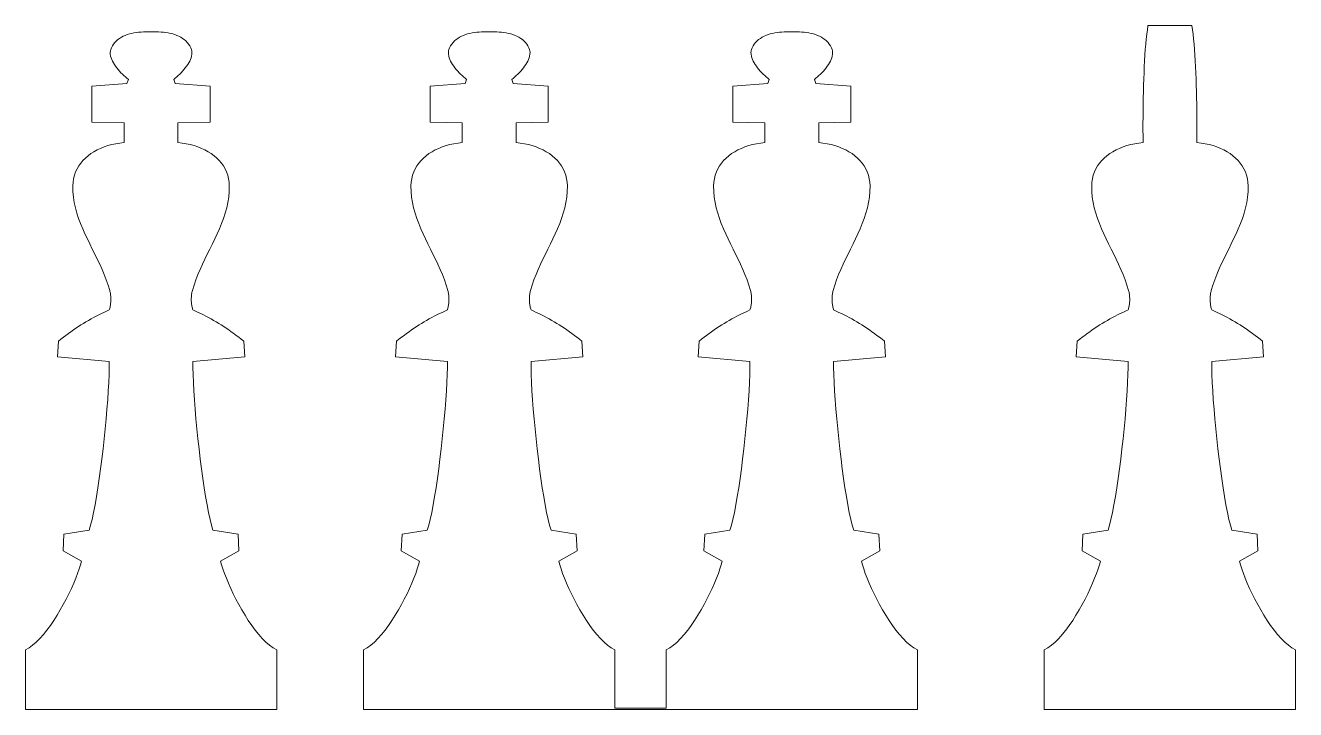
# Model space of a CAD drawing. Extents: x -85 to 527, y -293 to -76.
# Drawn here: x -85.1 to 98.9, y -175.3 to -76.3 of the extents above; entities that cross this region are included whole.
import ezdxf

# ---------------------------------------------------------------- set-up
doc = ezdxf.new("R2010")
doc.units = 0
doc.header["$MEASUREMENT"] = 0

# ---------------------------------------------------------------- blocks, each defined once
blk = doc.blocks.new('*E6')
at = {"color": 30, "linetype": 'Continuous', "lineweight": 0, "flags": 128}
blk.add_lwpolyline([(-31.31718, -122.023834), (-30.95257, -121.729469), (-30.588771, -121.443283), (-30.225581, -121.165098), (-29.862796, -120.894734), (-29.500214, -120.632011), (-29.137632, -120.376752), (-28.774848, -120.128776), (-28.411657, -119.887905), (-28.047859, -119.653959), (-27.683248, -119.42676), (-27.317624, -119.206128), (-26.950783, -118.991884), (-26.582522, -118.783849), (-26.212639, -118.581845), (-25.84093, -118.385691), (-25.467193, -118.195209), (-25.091224, -118.010219), (-24.712822, -117.830543), (-24.331783, -117.656002), (-23.947905, -117.486416)], dxfattribs=at)
blk = doc.blocks.new('*E7')
at = {"color": 30, "linetype": 'Continuous', "lineweight": 0, "flags": 128}
blk.add_lwpolyline([(-21.784455, -93.247055), (-22.396189, -93.32044), (-22.993016, -93.420989), (-23.573211, -93.548405), (-24.135051, -93.702389), (-24.676811, -93.882642), (-25.196768, -94.088865), (-25.693197, -94.320761), (-26.164374, -94.578031), (-26.608576, -94.860376), (-27.024078, -95.167497), (-27.409156, -95.499097), (-27.762087, -95.854876), (-28.081146, -96.234537), (-28.36461, -96.63778), (-28.610754, -97.064307), (-28.817854, -97.51382), (-28.984187, -97.98602), (-29.108028, -98.480608), (-29.187653, -98.997287), (-29.221339, -99.535757), (-29.206355, -100.347335), (-29.134535, -101.145333), (-29.010928, -101.931045), (-28.840587, -102.705761), (-28.628561, -103.470776), (-28.3799, -104.227381), (-28.099655, -104.976868), (-27.792877, -105.720529), (-27.464616, -106.459658), (-27.119922, -107.195545), (-26.763847, -107.929485), (-26.40144, -108.662767), (-26.037751, -109.396686), (-25.677832, -110.132534), (-25.326734, -110.871602), (-24.989505, -111.615183), (-24.671197, -112.364569), (-24.376861, -113.121053), (-24.111546, -113.885927), (-23.880304, -114.660483), (-23.845645, -114.796174), (-23.815025, -114.9339), (-23.788438, -115.073419), (-23.765878, -115.214492), (-23.747339, -115.356877), (-23.732816, -115.500333), (-23.722302, -115.644621), (-23.715793, -115.789498), (-23.713282, -115.934725), (-23.714764, -116.080061), (-23.720232, -116.225264), (-23.729682, -116.370094), (-23.743107, -116.514311), (-23.760501, -116.657672), (-23.781859, -116.799939), (-23.807176, -116.94087), (-23.836444, -117.080223), (-23.869659, -117.21776), (-23.906814, -117.353237), (-23.947905, -117.486416)], dxfattribs=at)
blk = doc.blocks.new('*E8')
at = {"color": 30, "linetype": 'Continuous', "lineweight": 0, "flags": 128}
blk.add_lwpolyline([(-21.176004, -84.107898), (-21.386566, -83.938291), (-21.60101, -83.756089), (-21.817161, -83.562356), (-22.032841, -83.35816), (-22.245875, -83.144568), (-22.454086, -82.922645), (-22.655296, -82.693459), (-22.84733, -82.458075), (-23.028011, -82.217561), (-23.195162, -81.972983), (-23.346607, -81.725408), (-23.480169, -81.475902), (-23.593672, -81.225531), (-23.684939, -80.975362), (-23.751793, -80.726462), (-23.792058, -80.479896), (-23.803558, -80.236733), (-23.784115, -79.998038), (-23.731554, -79.764877), (-23.643697, -79.538318), (-23.492649, -79.255409), (-23.321023, -78.995362), (-23.129852, -78.757287), (-22.920166, -78.540295), (-22.692996, -78.343497), (-22.449375, -78.166005), (-22.190334, -78.006929), (-21.916904, -77.865382), (-21.630116, -77.740473), (-21.331003, -77.631314), (-21.020594, -77.537016), (-20.699923, -77.456691), (-20.370019, -77.389449), (-20.031915, -77.334401), (-19.686642, -77.290659), (-19.335231, -77.257333), (-18.978714, -77.233535), (-18.618122, -77.218376), (-18.254487, -77.210968), (-17.88884, -77.21042)], dxfattribs=at)
blk = doc.blocks.new('*E9')
at = {"color": 30, "linetype": 'Continuous', "lineweight": 0, "flags": 128}
blk.add_lwpolyline([(-4.4605, -122.023834), (-4.82511, -121.729469), (-5.188909, -121.443283), (-5.552099, -121.165098), (-5.914884, -120.894734), (-6.277466, -120.632011), (-6.640048, -120.376752), (-7.002832, -120.128776), (-7.366023, -119.887905), (-7.729821, -119.653959), (-8.094431, -119.42676), (-8.460056, -119.206128), (-8.826897, -118.991884), (-9.195158, -118.783849), (-9.565041, -118.581845), (-9.93675, -118.385691), (-10.310487, -118.195209), (-10.686456, -118.010219), (-11.064858, -117.830543), (-11.445897, -117.656002), (-11.829775, -117.486416)], dxfattribs=at)
blk = doc.blocks.new('*E10')
at = {"color": 30, "linetype": 'Continuous', "lineweight": 0, "flags": 128}
blk.add_lwpolyline([(-13.993224, -93.247055), (-13.38149, -93.32044), (-12.784663, -93.420989), (-12.204468, -93.548405), (-11.642628, -93.702389), (-11.100868, -93.882642), (-10.580911, -94.088865), (-10.084483, -94.320761), (-9.613305, -94.578031), (-9.169104, -94.860376), (-8.753602, -95.167497), (-8.368523, -95.499097), (-8.015593, -95.854876), (-7.696533, -96.234537), (-7.41307, -96.63778), (-7.166926, -97.064307), (-6.959826, -97.51382), (-6.793493, -97.98602), (-6.669652, -98.480608), (-6.590027, -98.997287), (-6.556341, -99.535757), (-6.571325, -100.347335), (-6.643145, -101.145333), (-6.766751, -101.931045), (-6.937093, -102.705761), (-7.149119, -103.470776), (-7.39778, -104.227381), (-7.678025, -104.976868), (-7.984803, -105.720529), (-8.313064, -106.459658), (-8.657757, -107.195545), (-9.013833, -107.929485), (-9.37624, -108.662767), (-9.739928, -109.396686), (-10.099847, -110.132534), (-10.450946, -110.871602), (-10.788174, -111.615183), (-11.106482, -112.364569), (-11.400818, -113.121053), (-11.666133, -113.885927), (-11.897375, -114.660483), (-11.932034, -114.796174), (-11.962654, -114.9339), (-11.989241, -115.073419), (-12.011802, -115.214492), (-12.03034, -115.356877), (-12.044864, -115.500333), (-12.055377, -115.644621), (-12.061886, -115.789498), (-12.064397, -115.934725), (-12.062916, -116.080061), (-12.057447, -116.225264), (-12.047998, -116.370094), (-12.034573, -116.514311), (-12.017179, -116.657672), (-11.99582, -116.799939), (-11.970504, -116.94087), (-11.941236, -117.080223), (-11.908021, -117.21776), (-11.870866, -117.353237), (-11.829775, -117.486416)], dxfattribs=at)
blk = doc.blocks.new('*E11')
at = {"color": 30, "linetype": 'Continuous', "lineweight": 0, "flags": 128}
blk.add_lwpolyline([(-14.601675, -84.107898), (-14.391113, -83.938291), (-14.176669, -83.756089), (-13.960518, -83.562356), (-13.744838, -83.35816), (-13.531804, -83.144568), (-13.323594, -82.922645), (-13.122383, -82.693459), (-12.930349, -82.458075), (-12.749669, -82.217561), (-12.582517, -81.972983), (-12.431073, -81.725408), (-12.297511, -81.475902), (-12.184008, -81.225531), (-12.092741, -80.975362), (-12.025887, -80.726462), (-11.985622, -80.479896), (-11.974122, -80.236733), (-11.993565, -79.998038), (-12.046126, -79.764877), (-12.133983, -79.538318), (-12.285031, -79.25541), (-12.456657, -78.995362), (-12.647828, -78.757287), (-12.857514, -78.540295), (-13.084683, -78.343497), (-13.328304, -78.166005), (-13.587345, -78.00693), (-13.860775, -77.865382), (-14.147563, -77.740473), (-14.446677, -77.631314), (-14.757085, -77.537017), (-15.077757, -77.456691), (-15.40766, -77.389449), (-15.745764, -77.334401), (-16.091038, -77.290659), (-16.442448, -77.257333), (-16.798965, -77.233535), (-17.159557, -77.218377), (-17.523193, -77.210968), (-17.88884, -77.21042)], dxfattribs=at)
blk = doc.blocks.new('*E12')
at = {"color": 30, "linetype": 'Continuous', "lineweight": 0, "flags": 128}
blk.add_lwpolyline([(-23.947907, -124.929372), (-23.949658, -125.826032), (-23.974329, -126.843715), (-24.020621, -127.967971), (-24.087235, -129.184351), (-24.172872, -130.478407), (-24.276234, -131.835688), (-24.396022, -133.241746), (-24.530937, -134.682132), (-24.679681, -136.142396), (-24.840955, -137.608089), (-25.01346, -139.064763), (-25.195897, -140.497968), (-25.386969, -141.893255), (-25.585375, -143.236174), (-25.789817, -144.512277), (-25.998998, -145.707115), (-26.211617, -146.806238), (-26.426377, -147.795197), (-26.641978, -148.659544), (-26.857122, -149.384828)], dxfattribs=at)
blk = doc.blocks.new('*E13')
at = {"color": 30, "linetype": 'Continuous', "lineweight": 0, "flags": 128}
blk.add_lwpolyline([(-27.962008, -153.860086), (-28.108342, -154.391728), (-28.297321, -154.983484), (-28.526403, -155.627264), (-28.793043, -156.314974), (-29.094698, -157.038523), (-29.428824, -157.789818), (-29.792878, -158.560767), (-30.184316, -159.343277), (-30.600594, -160.129256), (-31.03917, -160.910613), (-31.497498, -161.679254), (-31.973037, -162.427088), (-32.463241, -163.146023), (-32.965569, -163.827965), (-33.477475, -164.464823), (-33.996416, -165.048504), (-34.51985, -165.570917), (-35.045231, -166.023969), (-35.570017, -166.399567), (-36.091664, -166.68962)], dxfattribs=at)
blk = doc.blocks.new('*E14')
at = {"color": 30, "linetype": 'Continuous', "lineweight": 0, "flags": 128}
blk.add_lwpolyline([(-11.829773, -124.929372), (-11.828022, -125.826032), (-11.803351, -126.843715), (-11.757059, -127.967971), (-11.690445, -129.184351), (-11.604808, -130.478407), (-11.501446, -131.835688), (-11.381658, -133.241746), (-11.246743, -134.682132), (-11.097999, -136.142396), (-10.936725, -137.608089), (-10.76422, -139.064763), (-10.581782, -140.497968), (-10.390711, -141.893255), (-10.192305, -143.236174), (-9.987862, -144.512277), (-9.778682, -145.707115), (-9.566062, -146.806238), (-9.351303, -147.795197), (-9.135701, -148.659544), (-8.920557, -149.384828)], dxfattribs=at)
blk = doc.blocks.new('*E15')
at = {"color": 30, "linetype": 'Continuous', "lineweight": 0, "flags": 128}
blk.add_lwpolyline([(-7.815671, -153.860086), (-7.669337, -154.391728), (-7.480358, -154.983484), (-7.251276, -155.627264), (-6.984636, -156.314974), (-6.682981, -157.038523), (-6.348855, -157.789818), (-5.984801, -158.560767), (-5.593363, -159.343277), (-5.177085, -160.129256), (-4.738509, -160.910613), (-4.280181, -161.679254), (-3.804642, -162.427088), (-3.314438, -163.146023), (-2.81211, -163.827965), (-2.300204, -164.464823), (-1.781263, -165.048504), (-1.257829, -165.570917), (-0.732448, -166.023969), (-0.207662, -166.399567), (0.313985, -166.68962)], dxfattribs=at)
blk = doc.blocks.new('*E16')
at = {"color": 30, "linetype": 'Continuous', "lineweight": 0, "flags": 128}
blk.add_lwpolyline([(12.518692, -122.023834), (12.883302, -121.729469), (13.247101, -121.443283), (13.610291, -121.165098), (13.973076, -120.894734), (14.335658, -120.632011), (14.69824, -120.376752), (15.061024, -120.128776), (15.424215, -119.887905), (15.788013, -119.653959), (16.152623, -119.42676), (16.518248, -119.206128), (16.885089, -118.991884), (17.25335, -118.783849), (17.623233, -118.581845), (17.994942, -118.385691), (18.368679, -118.195209), (18.744648, -118.010219), (19.12305, -117.830543), (19.504089, -117.656002), (19.887967, -117.486416)], dxfattribs=at)
blk = doc.blocks.new('*E17')
at = {"color": 30, "linetype": 'Continuous', "lineweight": 0, "flags": 128}
blk.add_lwpolyline([(22.051416, -93.247055), (21.439682, -93.32044), (20.842855, -93.420989), (20.26266, -93.548405), (19.70082, -93.702389), (19.15906, -93.882642), (18.639104, -94.088865), (18.142675, -94.320761), (17.671498, -94.578031), (17.227296, -94.860376), (16.811794, -95.167497), (16.426716, -95.499097), (16.073785, -95.854876), (15.754726, -96.234537), (15.471262, -96.63778), (15.225118, -97.064307), (15.018018, -97.51382), (14.851685, -97.98602), (14.727844, -98.480608), (14.648219, -98.997287), (14.614533, -99.535757), (14.629517, -100.347335), (14.701337, -101.145333), (14.824944, -101.931045), (14.995285, -102.705761), (15.207311, -103.470776), (15.455972, -104.227381), (15.736217, -104.976868), (16.042995, -105.720529), (16.371256, -106.459658), (16.71595, -107.195545), (17.072025, -107.929485), (17.434432, -108.662767), (17.79812, -109.396686), (18.158039, -110.132534), (18.509138, -110.871602), (18.846366, -111.615183), (19.164674, -112.364569), (19.45901, -113.121053), (19.724325, -113.885927), (19.955567, -114.660483), (19.990226, -114.796174), (20.020846, -114.9339), (20.047433, -115.073419), (20.069993, -115.214492), (20.088532, -115.356877), (20.103056, -115.500333), (20.113569, -115.644621), (20.120078, -115.789499), (20.122589, -115.934725), (20.121108, -116.080061), (20.115639, -116.225264), (20.10619, -116.370094), (20.092765, -116.514311), (20.075371, -116.657672), (20.054012, -116.799939), (20.028696, -116.94087), (19.999428, -117.080223), (19.966213, -117.21776), (19.929058, -117.353237), (19.887967, -117.486416)], dxfattribs=at)
blk = doc.blocks.new('*E18')
at = {"color": 30, "linetype": 'Continuous', "lineweight": 0, "flags": 128}
blk.add_lwpolyline([(22.659868, -84.107898), (22.449306, -83.938291), (22.234862, -83.756089), (22.018711, -83.562356), (21.803031, -83.35816), (21.589997, -83.144568), (21.381786, -82.922645), (21.180576, -82.693459), (20.988542, -82.458075), (20.807861, -82.217561), (20.64071, -81.972983), (20.489265, -81.725408), (20.355703, -81.475902), (20.2422, -81.225531), (20.150933, -80.975362), (20.084079, -80.726462), (20.043814, -80.479896), (20.032314, -80.236733), (20.051757, -79.998038), (20.104318, -79.764877), (20.192175, -79.538318), (20.343223, -79.255409), (20.514849, -78.995362), (20.70602, -78.757287), (20.915706, -78.540295), (21.142876, -78.343497), (21.386497, -78.166005), (21.645538, -78.006929), (21.918968, -77.865382), (22.205756, -77.740473), (22.504869, -77.631314), (22.815278, -77.537016), (23.135949, -77.456691), (23.465853, -77.389449), (23.803957, -77.334401), (24.14923, -77.290659), (24.500641, -77.257333), (24.857158, -77.233535), (25.21775, -77.218376), (25.581385, -77.210968), (25.947032, -77.21042)], dxfattribs=at)
blk = doc.blocks.new('*E19')
at = {"color": 30, "linetype": 'Continuous', "lineweight": 0, "flags": 128}
blk.add_lwpolyline([(39.375372, -122.023834), (39.010762, -121.729469), (38.646963, -121.443283), (38.283773, -121.165098), (37.920988, -120.894734), (37.558406, -120.632011), (37.195824, -120.376752), (36.83304, -120.128776), (36.469849, -119.887905), (36.106051, -119.653959), (35.74144, -119.42676), (35.375816, -119.206128), (35.008975, -118.991884), (34.640714, -118.783849), (34.270831, -118.581845), (33.899122, -118.385691), (33.525385, -118.195209), (33.149416, -118.010219), (32.771014, -117.830543), (32.389975, -117.656002), (32.006097, -117.486416)], dxfattribs=at)
blk = doc.blocks.new('*E20')
at = {"color": 30, "linetype": 'Continuous', "lineweight": 0, "flags": 128}
blk.add_lwpolyline([(29.842648, -93.247055), (30.454382, -93.32044), (31.051209, -93.420989), (31.631404, -93.548405), (32.193244, -93.702389), (32.735004, -93.882642), (33.254961, -94.088865), (33.751389, -94.320761), (34.222567, -94.578031), (34.666768, -94.860376), (35.08227, -95.167497), (35.467349, -95.499097), (35.820279, -95.854876), (36.139339, -96.234537), (36.422802, -96.63778), (36.668946, -97.064307), (36.876046, -97.51382), (37.042379, -97.98602), (37.16622, -98.480608), (37.245845, -98.997287), (37.279531, -99.535757), (37.264547, -100.347335), (37.192727, -101.145333), (37.069121, -101.931045), (36.898779, -102.705761), (36.686753, -103.470776), (36.438092, -104.227381), (36.157847, -104.976868), (35.851069, -105.720529), (35.522808, -106.459658), (35.178115, -107.195545), (34.822039, -107.929485), (34.459632, -108.662767), (34.095944, -109.396686), (33.736025, -110.132534), (33.384926, -110.871602), (33.047698, -111.615183), (32.72939, -112.364569), (32.435054, -113.121053), (32.169739, -113.885927), (31.938497, -114.660483), (31.903838, -114.796174), (31.873218, -114.9339), (31.846631, -115.073419), (31.82407, -115.214492), (31.805532, -115.356877), (31.791008, -115.500333), (31.780495, -115.644621), (31.773986, -115.789498), (31.771475, -115.934725), (31.772956, -116.080061), (31.778425, -116.225264), (31.787874, -116.370094), (31.801299, -116.514311), (31.818693, -116.657672), (31.840052, -116.799939), (31.865368, -116.94087), (31.894636, -117.080223), (31.927851, -117.21776), (31.965006, -117.353237), (32.006097, -117.486416)], dxfattribs=at)
blk = doc.blocks.new('*E21')
at = {"color": 30, "linetype": 'Continuous', "lineweight": 0, "flags": 128}
blk.add_lwpolyline([(29.234197, -84.107898), (29.444759, -83.938291), (29.659203, -83.756089), (29.875354, -83.562356), (30.091034, -83.35816), (30.304068, -83.144568), (30.512278, -82.922645), (30.713489, -82.693459), (30.905523, -82.458075), (31.086203, -82.217561), (31.253354, -81.972983), (31.404799, -81.725408), (31.538361, -81.475902), (31.651864, -81.225531), (31.743131, -80.975362), (31.809985, -80.726462), (31.85025, -80.479896), (31.86175, -80.236733), (31.842307, -79.998038), (31.789746, -79.764877), (31.701889, -79.538318), (31.550841, -79.25541), (31.379215, -78.995362), (31.188044, -78.757287), (30.978358, -78.540295), (30.751189, -78.343497), (30.507568, -78.166005), (30.248527, -78.00693), (29.975097, -77.865382), (29.688309, -77.740473), (29.389195, -77.631314), (29.078787, -77.537017), (28.758115, -77.456691), (28.428212, -77.389449), (28.090108, -77.334401), (27.744834, -77.290659), (27.393424, -77.257333), (27.036907, -77.233535), (26.676315, -77.218377), (26.312679, -77.210968), (25.947032, -77.21042)], dxfattribs=at)
blk = doc.blocks.new('*E22')
at = {"color": 30, "linetype": 'Continuous', "lineweight": 0, "flags": 128}
blk.add_lwpolyline([(19.887965, -124.929372), (19.886214, -125.826032), (19.861543, -126.843715), (19.815251, -127.967971), (19.748637, -129.184351), (19.663, -130.478407), (19.559638, -131.835688), (19.43985, -133.241746), (19.304935, -134.682132), (19.156191, -136.142396), (18.994917, -137.608089), (18.822412, -139.064763), (18.639975, -140.497968), (18.448903, -141.893255), (18.250497, -143.236174), (18.046055, -144.512277), (17.836874, -145.707115), (17.624255, -146.806238), (17.409495, -147.795197), (17.193894, -148.659544), (16.97875, -149.384828)], dxfattribs=at)
blk = doc.blocks.new('*E23')
at = {"color": 30, "linetype": 'Continuous', "lineweight": 0, "flags": 128}
blk.add_lwpolyline([(15.873864, -153.860086), (15.72753, -154.391728), (15.538551, -154.983484), (15.309469, -155.627264), (15.042829, -156.314974), (14.741174, -157.038523), (14.407048, -157.789818), (14.042994, -158.560767), (13.651556, -159.343277), (13.235278, -160.129256), (12.796702, -160.910613), (12.338374, -161.679254), (11.862835, -162.427088), (11.372631, -163.146023), (10.870303, -163.827965), (10.358397, -164.464823), (9.839456, -165.048504), (9.316022, -165.570917), (8.790641, -166.023969), (8.265855, -166.399567), (7.744208, -166.68962)], dxfattribs=at)
blk = doc.blocks.new('*E24')
at = {"color": 30, "linetype": 'Continuous', "lineweight": 0, "flags": 128}
blk.add_lwpolyline([(32.006099, -124.929372), (32.00785, -125.826032), (32.032521, -126.843715), (32.078813, -127.967971), (32.145427, -129.184351), (32.231064, -130.478407), (32.334426, -131.835688), (32.454214, -133.241746), (32.589129, -134.682132), (32.737873, -136.142396), (32.899147, -137.608089), (33.071652, -139.064763), (33.25409, -140.497968), (33.445161, -141.893255), (33.643567, -143.236174), (33.84801, -144.512277), (34.05719, -145.707115), (34.26981, -146.806238), (34.484569, -147.795197), (34.700171, -148.659544), (34.915315, -149.384828)], dxfattribs=at)
blk = doc.blocks.new('*E25')
at = {"color": 30, "linetype": 'Continuous', "lineweight": 0, "flags": 128}
blk.add_lwpolyline([(36.0202, -153.860086), (36.166534, -154.391728), (36.355514, -154.983484), (36.584595, -155.627264), (36.851235, -156.314974), (37.15289, -157.038523), (37.487017, -157.789818), (37.85107, -158.560767), (38.242508, -159.343277), (38.658787, -160.129256), (39.097362, -160.910613), (39.555691, -161.679254), (40.03123, -162.427088), (40.521434, -163.146023), (41.023762, -163.827965), (41.535668, -164.464823), (42.054609, -165.048504), (42.578043, -165.570917), (43.103424, -166.023969), (43.62821, -166.399567), (44.149857, -166.68962)], dxfattribs=at)
blk = doc.blocks.new('*E52')
at = {"color": 30, "linetype": 'Continuous', "lineweight": 0, "flags": 128}
blk.add_lwpolyline([(-80.29188, -122.023834), (-79.92727, -121.729469), (-79.563471, -121.443283), (-79.200281, -121.165098), (-78.837496, -120.894734), (-78.474914, -120.632011), (-78.112332, -120.376752), (-77.749548, -120.128776), (-77.386357, -119.887905), (-77.022559, -119.653959), (-76.657948, -119.42676), (-76.292324, -119.206128), (-75.925483, -118.991884), (-75.557222, -118.783849), (-75.187339, -118.581845), (-74.81563, -118.385691), (-74.441893, -118.195209), (-74.065924, -118.010219), (-73.687522, -117.830543), (-73.306483, -117.656002), (-72.922605, -117.486416)], dxfattribs=at)
blk = doc.blocks.new('*E53')
at = {"color": 30, "linetype": 'Continuous', "lineweight": 0, "flags": 128}
blk.add_lwpolyline([(-70.759156, -93.247055), (-71.37089, -93.32044), (-71.967717, -93.420989), (-72.547912, -93.548405), (-73.109752, -93.702389), (-73.651512, -93.882642), (-74.171469, -94.088865), (-74.667897, -94.320761), (-75.139075, -94.578031), (-75.583276, -94.860376), (-75.998778, -95.167497), (-76.383857, -95.499097), (-76.736787, -95.854876), (-77.055847, -96.234537), (-77.33931, -96.63778), (-77.585454, -97.064307), (-77.792554, -97.51382), (-77.958887, -97.98602), (-78.082728, -98.480608), (-78.162353, -98.997287), (-78.196039, -99.535757), (-78.181055, -100.347335), (-78.109235, -101.145333), (-77.985629, -101.931045), (-77.815287, -102.705761), (-77.603261, -103.470776), (-77.3546, -104.227381), (-77.074355, -104.976868), (-76.767577, -105.720529), (-76.439316, -106.459658), (-76.094623, -107.195545), (-75.738547, -107.929485), (-75.37614, -108.662767), (-75.012452, -109.396686), (-74.652533, -110.132534), (-74.301434, -110.871602), (-73.964206, -111.615183), (-73.645898, -112.364569), (-73.351562, -113.121053), (-73.086247, -113.885927), (-72.855005, -114.660483), (-72.820346, -114.796174), (-72.789726, -114.9339), (-72.763139, -115.073419), (-72.740578, -115.214492), (-72.72204, -115.356877), (-72.707516, -115.500333), (-72.697003, -115.644621), (-72.690494, -115.789498), (-72.687983, -115.934725), (-72.689464, -116.080061), (-72.694933, -116.225264), (-72.704382, -116.370094), (-72.717807, -116.514311), (-72.735201, -116.657672), (-72.75656, -116.799939), (-72.781876, -116.94087), (-72.811144, -117.080223), (-72.844359, -117.21776), (-72.881514, -117.353237), (-72.922605, -117.486416)], dxfattribs=at)
blk = doc.blocks.new('*E54')
at = {"color": 30, "linetype": 'Continuous', "lineweight": 0, "flags": 128}
blk.add_lwpolyline([(-70.150705, -84.107898), (-70.361266, -83.938291), (-70.575711, -83.756089), (-70.791861, -83.562356), (-71.007542, -83.35816), (-71.220576, -83.144568), (-71.428786, -82.922645), (-71.629996, -82.693459), (-71.82203, -82.458075), (-72.002711, -82.217561), (-72.169862, -81.972983), (-72.321307, -81.725408), (-72.454869, -81.475902), (-72.568372, -81.225531), (-72.659639, -80.975362), (-72.726493, -80.726462), (-72.766758, -80.479896), (-72.778258, -80.236733), (-72.758815, -79.998038), (-72.706254, -79.764877), (-72.618397, -79.538318), (-72.467349, -79.25541), (-72.295723, -78.995362), (-72.104552, -78.757287), (-71.894866, -78.540295), (-71.667697, -78.343497), (-71.424076, -78.166005), (-71.165034, -78.00693), (-70.891604, -77.865382), (-70.604817, -77.740473), (-70.305703, -77.631314), (-69.995294, -77.537017), (-69.674623, -77.456691), (-69.344719, -77.389449), (-69.006615, -77.334401), (-68.661342, -77.290659), (-68.309931, -77.257333), (-67.953414, -77.233535), (-67.592822, -77.218377), (-67.229187, -77.210968), (-66.86354, -77.21042)], dxfattribs=at)
blk = doc.blocks.new('*E55')
at = {"color": 30, "linetype": 'Continuous', "lineweight": 0, "flags": 128}
blk.add_lwpolyline([(-53.4352, -122.023834), (-53.79981, -121.729469), (-54.163609, -121.443283), (-54.526799, -121.165098), (-54.889584, -120.894734), (-55.252166, -120.632011), (-55.614748, -120.376752), (-55.977532, -120.128776), (-56.340723, -119.887905), (-56.704521, -119.653959), (-57.069131, -119.42676), (-57.434756, -119.206128), (-57.801597, -118.991884), (-58.169858, -118.783849), (-58.539741, -118.581845), (-58.91145, -118.385691), (-59.285187, -118.195209), (-59.661156, -118.010219), (-60.039558, -117.830543), (-60.420597, -117.656002), (-60.804475, -117.486416)], dxfattribs=at)
blk = doc.blocks.new('*E56')
at = {"color": 30, "linetype": 'Continuous', "lineweight": 0, "flags": 128}
blk.add_lwpolyline([(-62.967924, -93.247055), (-62.35619, -93.32044), (-61.759363, -93.420989), (-61.179168, -93.548405), (-60.617328, -93.702389), (-60.075568, -93.882642), (-59.555611, -94.088865), (-59.059183, -94.320761), (-58.588005, -94.578031), (-58.143804, -94.860376), (-57.728302, -95.167497), (-57.343223, -95.499097), (-56.990293, -95.854876), (-56.671233, -96.234537), (-56.38777, -96.63778), (-56.141626, -97.064307), (-55.934526, -97.51382), (-55.768193, -97.98602), (-55.644352, -98.480608), (-55.564727, -98.997287), (-55.531041, -99.535757), (-55.546025, -100.347335), (-55.617845, -101.145333), (-55.741451, -101.931045), (-55.911793, -102.705761), (-56.123819, -103.470776), (-56.37248, -104.227381), (-56.652725, -104.976868), (-56.959503, -105.720529), (-57.287764, -106.459658), (-57.632457, -107.195545), (-57.988533, -107.929485), (-58.35094, -108.662767), (-58.714628, -109.396686), (-59.074547, -110.132534), (-59.425646, -110.871602), (-59.762874, -111.615183), (-60.081182, -112.364569), (-60.375518, -113.121053), (-60.640833, -113.885927), (-60.872075, -114.660483), (-60.906734, -114.796174), (-60.937354, -114.9339), (-60.963941, -115.073419), (-60.986502, -115.214492), (-61.00504, -115.356877), (-61.019564, -115.500333), (-61.030077, -115.644621), (-61.036586, -115.789498), (-61.039097, -115.934725), (-61.037616, -116.080061), (-61.032147, -116.225264), (-61.022698, -116.370094), (-61.009273, -116.514311), (-60.991879, -116.657672), (-60.97052, -116.799939), (-60.945204, -116.94087), (-60.915936, -117.080223), (-60.882721, -117.21776), (-60.845566, -117.353237), (-60.804475, -117.486416)], dxfattribs=at)
blk = doc.blocks.new('*E57')
at = {"color": 30, "linetype": 'Continuous', "lineweight": 0, "flags": 128}
blk.add_lwpolyline([(-63.576375, -84.107898), (-63.365814, -83.938291), (-63.151369, -83.756089), (-62.935219, -83.562356), (-62.719538, -83.35816), (-62.506504, -83.144568), (-62.298294, -82.922645), (-62.097084, -82.693459), (-61.90505, -82.458075), (-61.724369, -82.217561), (-61.557218, -81.972983), (-61.405773, -81.725408), (-61.272211, -81.475902), (-61.158708, -81.225531), (-61.067441, -80.975362), (-61.000587, -80.726462), (-60.960322, -80.479896), (-60.948822, -80.236733), (-60.968265, -79.998038), (-61.020826, -79.764877), (-61.108683, -79.538318), (-61.259731, -79.25541), (-61.431357, -78.995362), (-61.622528, -78.757287), (-61.832214, -78.540295), (-62.059383, -78.343497), (-62.303004, -78.166005), (-62.562046, -78.00693), (-62.835476, -77.865382), (-63.122263, -77.740473), (-63.421377, -77.631314), (-63.731786, -77.537017), (-64.052457, -77.456691), (-64.382361, -77.389449), (-64.720465, -77.334401), (-65.065738, -77.290659), (-65.417149, -77.257333), (-65.773666, -77.233535), (-66.134258, -77.218377), (-66.497893, -77.210968), (-66.86354, -77.21042)], dxfattribs=at)
blk = doc.blocks.new('*E58')
at = {"color": 30, "linetype": 'Continuous', "lineweight": 0, "flags": 128}
blk.add_lwpolyline([(-72.922607, -124.929372), (-72.924358, -125.826032), (-72.949029, -126.843715), (-72.995321, -127.967971), (-73.061935, -129.184351), (-73.147572, -130.478407), (-73.250934, -131.835688), (-73.370722, -133.241746), (-73.505637, -134.682132), (-73.654381, -136.142396), (-73.815655, -137.608089), (-73.98816, -139.064763), (-74.170597, -140.497968), (-74.361669, -141.893255), (-74.560075, -143.236174), (-74.764517, -144.512277), (-74.973698, -145.707115), (-75.186317, -146.806238), (-75.401077, -147.795197), (-75.616678, -148.659544), (-75.831822, -149.384828)], dxfattribs=at)
blk = doc.blocks.new('*E59')
at = {"color": 30, "linetype": 'Continuous', "lineweight": 0, "flags": 128}
blk.add_lwpolyline([(-76.936708, -153.860086), (-77.083042, -154.391728), (-77.272021, -154.983484), (-77.501103, -155.627264), (-77.767743, -156.314974), (-78.069398, -157.038523), (-78.403524, -157.789818), (-78.767578, -158.560767), (-79.159016, -159.343277), (-79.575295, -160.129256), (-80.01387, -160.910613), (-80.472199, -161.679254), (-80.947737, -162.427088), (-81.437942, -163.146023), (-81.940269, -163.827965), (-82.452176, -164.464823), (-82.971117, -165.048504), (-83.49455, -165.570917), (-84.019932, -166.023969), (-84.544718, -166.399567), (-85.066365, -166.68962)], dxfattribs=at)
blk = doc.blocks.new('*E60')
at = {"color": 30, "linetype": 'Continuous', "lineweight": 0, "flags": 128}
blk.add_lwpolyline([(-60.804473, -124.929372), (-60.802722, -125.826032), (-60.778051, -126.843715), (-60.731759, -127.967971), (-60.665145, -129.184351), (-60.579508, -130.478407), (-60.476146, -131.835688), (-60.356358, -133.241746), (-60.221443, -134.682132), (-60.072699, -136.142396), (-59.911425, -137.608089), (-59.73892, -139.064763), (-59.556483, -140.497968), (-59.365411, -141.893255), (-59.167005, -143.236174), (-58.962563, -144.512277), (-58.753382, -145.707115), (-58.540763, -146.806238), (-58.326003, -147.795197), (-58.110402, -148.659544), (-57.895258, -149.384828)], dxfattribs=at)
blk = doc.blocks.new('*E61')
at = {"color": 30, "linetype": 'Continuous', "lineweight": 0, "flags": 128}
blk.add_lwpolyline([(-56.790372, -153.860086), (-56.644038, -154.391728), (-56.455059, -154.983484), (-56.225977, -155.627264), (-55.959337, -156.314974), (-55.657682, -157.038523), (-55.323556, -157.789818), (-54.959502, -158.560767), (-54.568064, -159.343277), (-54.151785, -160.129256), (-53.71321, -160.910613), (-53.254881, -161.679254), (-52.779343, -162.427088), (-52.289138, -163.146023), (-51.786811, -163.827965), (-51.274904, -164.464823), (-50.755963, -165.048504), (-50.23253, -165.570917), (-49.707148, -166.023969), (-49.182362, -166.399567), (-48.660715, -166.68962)], dxfattribs=at)
blk = doc.blocks.new('*E83')
at = {"color": 30, "linetype": 'Continuous', "lineweight": 0, "flags": 128}
blk.add_lwpolyline([(67.286289, -122.023834), (67.650899, -121.729469), (68.014698, -121.443283), (68.377888, -121.165098), (68.740673, -120.894734), (69.103255, -120.632011), (69.465837, -120.376752), (69.828621, -120.128776), (70.191812, -119.887905), (70.55561, -119.653959), (70.92022, -119.42676), (71.285845, -119.206128), (71.652686, -118.991884), (72.020947, -118.783849), (72.39083, -118.581845), (72.762539, -118.385691), (73.136276, -118.195209), (73.512245, -118.010219), (73.890647, -117.830543), (74.271686, -117.656002), (74.655564, -117.486416)], dxfattribs=at)
blk = doc.blocks.new('*E84')
at = {"color": 30, "linetype": 'Continuous', "lineweight": 0, "flags": 128}
blk.add_lwpolyline([(76.819014, -93.247055), (76.20728, -93.32044), (75.610453, -93.420989), (75.030258, -93.548405), (74.468418, -93.702389), (73.926658, -93.882642), (73.406701, -94.088865), (72.910272, -94.320761), (72.439095, -94.578031), (71.994893, -94.860376), (71.579391, -95.167497), (71.194313, -95.499097), (70.841382, -95.854876), (70.522323, -96.234537), (70.238859, -96.63778), (69.992715, -97.064307), (69.785615, -97.51382), (69.619282, -97.98602), (69.495441, -98.480608), (69.415816, -98.997287), (69.38213, -99.535757), (69.397114, -100.347335), (69.468934, -101.145333), (69.592541, -101.931045), (69.762882, -102.705761), (69.974908, -103.470776), (70.223569, -104.227381), (70.503814, -104.976868), (70.810592, -105.720529), (71.138853, -106.459658), (71.483547, -107.195545), (71.839622, -107.929485), (72.202029, -108.662767), (72.565718, -109.396686), (72.925637, -110.132534), (73.276735, -110.871602), (73.613964, -111.615183), (73.932272, -112.364569), (74.226608, -113.121053), (74.491923, -113.885927), (74.723165, -114.660483), (74.757824, -114.796174), (74.788444, -114.9339), (74.815031, -115.073419), (74.837591, -115.214492), (74.85613, -115.356877), (74.870653, -115.500333), (74.881167, -115.644621), (74.887676, -115.789498), (74.890187, -115.934725), (74.888705, -116.080061), (74.883237, -116.225264), (74.873787, -116.370094), (74.860362, -116.514311), (74.842968, -116.657672), (74.82161, -116.799939), (74.796293, -116.94087), (74.767025, -117.080223), (74.73381, -117.21776), (74.696655, -117.353237), (74.655564, -117.486416)], dxfattribs=at)
blk = doc.blocks.new('*E85')
at = {"color": 30, "linetype": 'Continuous', "lineweight": 0, "flags": 128}
blk.add_lwpolyline([(94.14297, -122.023834), (93.77836, -121.729469), (93.414561, -121.443283), (93.05137, -121.165098), (92.688586, -120.894734), (92.326004, -120.632011), (91.963422, -120.376752), (91.600637, -120.128776), (91.237447, -119.887905), (90.873648, -119.653959), (90.509038, -119.42676), (90.143413, -119.206128), (89.776572, -118.991884), (89.408311, -118.783849), (89.038428, -118.581845), (88.666719, -118.385691), (88.292982, -118.195209), (87.917013, -118.010219), (87.538611, -117.830543), (87.157572, -117.656002), (86.773694, -117.486416)], dxfattribs=at)
blk = doc.blocks.new('*E86')
at = {"color": 30, "linetype": 'Continuous', "lineweight": 0, "flags": 128}
blk.add_lwpolyline([(84.610245, -93.247055), (85.221979, -93.32044), (85.818806, -93.420989), (86.399001, -93.548405), (86.960841, -93.702389), (87.502601, -93.882642), (88.022558, -94.088865), (88.518986, -94.320761), (88.990164, -94.578031), (89.434365, -94.860376), (89.849867, -95.167497), (90.234946, -95.499097), (90.587876, -95.854876), (90.906936, -96.234537), (91.190399, -96.63778), (91.436543, -97.064307), (91.643643, -97.51382), (91.809976, -97.98602), (91.933817, -98.480608), (92.013442, -98.997287), (92.047128, -99.535757), (92.032144, -100.347335), (91.960324, -101.145333), (91.836718, -101.931045), (91.666376, -102.705761), (91.45435, -103.470776), (91.205689, -104.227381), (90.925444, -104.976868), (90.618666, -105.720529), (90.290405, -106.459658), (89.945712, -107.195545), (89.589636, -107.929485), (89.227229, -108.662767), (88.863541, -109.396686), (88.503622, -110.132534), (88.152523, -110.871602), (87.815295, -111.615183), (87.496987, -112.364569), (87.202651, -113.121053), (86.937336, -113.885927), (86.706094, -114.660483), (86.671435, -114.796174), (86.640815, -114.9339), (86.614228, -115.073419), (86.591667, -115.214492), (86.573129, -115.356877), (86.558605, -115.500333), (86.548092, -115.644621), (86.541583, -115.789498), (86.539072, -115.934725), (86.540553, -116.080061), (86.546022, -116.225264), (86.555471, -116.370094), (86.568896, -116.514311), (86.58629, -116.657672), (86.607649, -116.799939), (86.632965, -116.94087), (86.662233, -117.080223), (86.695448, -117.21776), (86.732603, -117.353237), (86.773694, -117.486416)], dxfattribs=at)
blk = doc.blocks.new('*E87')
at = {"color": 30, "linetype": 'Continuous', "lineweight": 0, "flags": 128}
blk.add_lwpolyline([(74.655562, -124.929372), (74.653811, -125.826032), (74.62914, -126.843715), (74.582848, -127.967971), (74.516234, -129.184351), (74.430597, -130.478407), (74.327235, -131.835688), (74.207447, -133.241746), (74.072532, -134.682132), (73.923788, -136.142396), (73.762514, -137.608089), (73.590009, -139.064763), (73.407572, -140.497968), (73.2165, -141.893255), (73.018094, -143.236174), (72.813652, -144.512277), (72.604471, -145.707115), (72.391852, -146.806238), (72.177092, -147.795197), (71.961491, -148.659544), (71.746347, -149.384828)], dxfattribs=at)
blk = doc.blocks.new('*E88')
at = {"color": 30, "linetype": 'Continuous', "lineweight": 0, "flags": 128}
blk.add_lwpolyline([(70.641461, -153.860086), (70.495127, -154.391728), (70.306148, -154.983484), (70.077066, -155.627264), (69.810426, -156.314974), (69.508771, -157.038523), (69.174645, -157.789818), (68.810591, -158.560767), (68.419153, -159.343277), (68.002875, -160.129256), (67.564299, -160.910613), (67.105971, -161.679254), (66.630432, -162.427088), (66.140228, -163.146023), (65.6379, -163.827965), (65.125994, -164.464823), (64.607053, -165.048504), (64.083619, -165.570917), (63.558238, -166.023969), (63.033452, -166.399567), (62.511805, -166.68962)], dxfattribs=at)
blk = doc.blocks.new('*E89')
at = {"color": 30, "linetype": 'Continuous', "lineweight": 0, "flags": 128}
blk.add_lwpolyline([(86.773696, -124.929372), (86.775447, -125.826032), (86.800118, -126.843715), (86.84641, -127.967971), (86.913024, -129.184351), (86.998661, -130.478407), (87.102023, -131.835688), (87.221811, -133.241746), (87.356726, -134.682132), (87.50547, -136.142396), (87.666744, -137.608089), (87.839249, -139.064763), (88.021687, -140.497968), (88.212758, -141.893255), (88.411164, -143.236174), (88.615607, -144.512277), (88.824787, -145.707115), (89.037407, -146.806238), (89.252166, -147.795197), (89.467768, -148.659544), (89.682912, -149.384828)], dxfattribs=at)
blk = doc.blocks.new('*E90')
at = {"color": 30, "linetype": 'Continuous', "lineweight": 0, "flags": 128}
blk.add_lwpolyline([(90.787798, -153.860086), (90.934132, -154.391728), (91.123111, -154.983484), (91.352193, -155.627264), (91.618833, -156.314974), (91.920488, -157.038523), (92.254614, -157.789818), (92.618668, -158.560767), (93.010106, -159.343277), (93.426384, -160.129256), (93.86496, -160.910613), (94.323288, -161.679254), (94.798827, -162.427088), (95.289031, -163.146023), (95.791359, -163.827965), (96.303265, -164.464823), (96.822206, -165.048504), (97.34564, -165.570917), (97.871021, -166.023969), (98.395807, -166.399567), (98.917454, -166.68962)], dxfattribs=at)
blk = doc.blocks.new('*E91')
at = {"color": 30, "linetype": 'Continuous', "lineweight": 0, "flags": 128}
blk.add_lwpolyline([(76.819014, -93.247055), (76.814447, -92.345303), (76.812602, -91.431168), (76.813731, -90.507666), (76.818088, -89.577811), (76.825926, -88.644617), (76.837499, -87.711099), (76.853059, -86.78027), (76.87286, -85.855146), (76.897156, -84.938741), (76.926199, -84.034069), (76.960244, -83.144145), (76.999543, -82.271983), (77.04435, -81.420597), (77.094917, -80.593003), (77.151499, -79.792213), (77.214349, -79.021243), (77.28372, -78.283108), (77.359865, -77.580821), (77.443037, -76.917397), (77.533491, -76.29585)], dxfattribs=at)
blk = doc.blocks.new('*E92')
at = {"color": 30, "linetype": 'Continuous', "lineweight": 0, "flags": 128}
blk.add_lwpolyline([(84.610245, -93.247055), (84.614812, -92.345303), (84.616657, -91.431168), (84.615528, -90.507666), (84.611171, -89.577811), (84.603333, -88.644617), (84.59176, -87.711099), (84.5762, -86.78027), (84.556398, -85.855146), (84.532103, -84.938741), (84.503059, -84.034069), (84.469015, -83.144145), (84.429716, -82.271983), (84.384909, -81.420597), (84.334341, -80.593003), (84.277759, -79.792213), (84.21491, -79.021243), (84.145539, -78.283108), (84.069394, -77.580821), (83.986221, -76.917397), (83.895768, -76.29585)], dxfattribs=at)

msp = doc.modelspace()

# ---------------------------------------------------------------- linework, layer by layer
at = {"color": 30, "linetype": 'Continuous', "lineweight": 0}
for p, q in [((80.714629, -76.29585), (77.533491, -76.29585)), ((80.714629, -76.29585), (83.895768, -76.29585)), ((-70.353508, -84.694182), (-70.150705, -84.107898)), ((-63.373572, -84.694182), (-63.576375, -84.107898)), ((-21.378807, -84.694182), (-21.176004, -84.107898)), ((-14.398872, -84.694182), (-14.601675, -84.107898)), ((22.457065, -84.694182), (22.659868, -84.107898)), ((29.437, -84.694182), (29.234197, -84.107898)), ((-75.42411, -85.108031), (-70.353508, -84.694182)), ((-75.42411, -90.281139), (-75.42411, -85.108031)), ((-58.30297, -85.108031), (-63.373572, -84.694182)), ((-58.30297, -90.281139), (-58.30297, -85.108031)), ((-26.44941, -85.108031), (-21.378807, -84.694182)), ((-26.44941, -90.281139), (-26.44941, -85.108031)), ((-9.32827, -85.108031), (-14.398872, -84.694182)), ((-9.32827, -90.281139), (-9.32827, -85.108031)), ((17.386462, -85.108031), (22.457065, -84.694182)), ((17.386462, -90.281139), (17.386462, -85.108031)), ((34.507602, -85.108031), (29.437, -84.694182)), ((34.507602, -90.281139), (34.507602, -85.108031)), ((-70.759156, -90.419089), (-75.42411, -90.281139)), ((-70.759156, -93.247055), (-70.759156, -90.419089)), ((-62.967924, -90.419089), (-58.30297, -90.281139)), ((-62.967924, -93.247055), (-62.967924, -90.419089)), ((-21.784455, -90.419089), (-26.44941, -90.281139)), ((-21.784455, -93.247055), (-21.784455, -90.419089)), ((-13.993224, -90.419089), (-9.32827, -90.281139)), ((-13.993224, -93.247055), (-13.993224, -90.419089)), ((22.051416, -90.419089), (17.386462, -90.281139)), ((22.051416, -93.247055), (22.051416, -90.419089)), ((29.842648, -90.419089), (34.507602, -90.281139)), ((29.842648, -93.247055), (29.842648, -90.419089)), ((-80.427096, -124.252742), (-80.29188, -122.023834)), ((-53.299984, -124.252742), (-53.4352, -122.023834)), ((-31.452396, -124.252742), (-31.31718, -122.023834)), ((-4.325283, -124.252742), (-4.4605, -122.023834)), ((12.383476, -124.252742), (12.518692, -122.023834)), ((39.510588, -124.252742), (39.375372, -122.023834)), ((67.151073, -124.252742), (67.286289, -122.023834)), ((94.278186, -124.252742), (94.14297, -122.023834)), ((-72.922607, -124.929372), (-80.427096, -124.252742)), ((-60.804473, -124.929372), (-53.299984, -124.252742)), ((-23.947907, -124.929372), (-31.452396, -124.252742)), ((-11.829773, -124.929372), (-4.325283, -124.252742)), ((19.887965, -124.929372), (12.383476, -124.252742)), ((32.006099, -124.929372), (39.510588, -124.252742)), ((74.655562, -124.929372), (67.151073, -124.252742)), ((86.773696, -124.929372), (94.278186, -124.252742)), ((-79.597653, -152.363063), (-79.484777, -149.947596)), ((-79.484777, -149.947596), (-75.831822, -149.384828)), ((-54.242303, -149.947596), (-57.895258, -149.384828)), ((-54.129427, -152.363063), (-54.242303, -149.947596)), ((-30.622953, -152.363063), (-30.510077, -149.947596)), ((-30.510077, -149.947596), (-26.857122, -149.384828)), ((-5.267602, -149.947596), (-8.920557, -149.384828)), ((-5.154726, -152.363063), (-5.267602, -149.947596)), ((13.212919, -152.363063), (13.325795, -149.947596)), ((13.325795, -149.947596), (16.97875, -149.384828)), ((38.568269, -149.947596), (34.915315, -149.384828)), ((38.681145, -152.363063), (38.568269, -149.947596)), ((67.980516, -152.363063), (68.093392, -149.947596)), ((68.093392, -149.947596), (71.746347, -149.384828)), ((93.335867, -149.947596), (89.682912, -149.384828)), ((93.448743, -152.363063), (93.335867, -149.947596)), ((-76.936708, -153.860086), (-79.597653, -152.363063)), ((-56.790372, -153.860086), (-54.129427, -152.363063)), ((-27.962008, -153.860086), (-30.622953, -152.363063)), ((-7.815671, -153.860086), (-5.154726, -152.363063)), ((15.873864, -153.860086), (13.212919, -152.363063)), ((36.0202, -153.860086), (38.681145, -152.363063)), ((70.641461, -153.860086), (67.980516, -152.363063)), ((90.787798, -153.860086), (93.448743, -152.363063)), ((-85.066365, -175.334091), (-85.066365, -166.68962)), ((-48.660715, -175.334091), (-48.660715, -166.68962)), ((-36.091664, -175.334091), (-36.091664, -166.68962)), ((0.313985, -175.134091), (0.313985, -166.68962)), ((7.744208, -175.134091), (7.744208, -166.68962)), ((44.149857, -175.334091), (44.149857, -166.68962)), ((62.511805, -175.334091), (62.511805, -166.68962)), ((98.917454, -175.334091), (98.917454, -166.68962)), ((-66.86354, -175.334091), (-85.066365, -175.334091)), ((-66.86354, -175.334091), (-48.660715, -175.334091)), ((-17.88884, -175.334091), (-36.091664, -175.334091)), ((-17.88884, -175.334091), (7.744208, -175.334091)), ((7.744208, -175.134091), (0.313985, -175.134091)), ((25.947032, -175.334091), (7.744208, -175.334091)), ((25.947032, -175.334091), (44.149857, -175.334091)), ((80.714629, -175.334091), (62.511805, -175.334091)), ((80.714629, -175.334091), (98.917454, -175.334091))]:
    msp.add_line(p, q, dxfattribs=at)

# ---------------------------------------------------------------- block references
at = {"color": 30, "linetype": 'Continuous'}
for name in ['*E54', '*E57', '*E8', '*E11', '*E18', '*E21', '*E91', '*E92', '*E53', '*E56', '*E7', '*E10', '*E17', '*E20', '*E84', '*E86', '*E52', '*E55', '*E6', '*E9', '*E16', '*E19', '*E83', '*E85', '*E58', '*E60', '*E12', '*E14', '*E22', '*E24', '*E87', '*E89', '*E59', '*E61', '*E13', '*E15', '*E23', '*E25', '*E88', '*E90']:
    msp.add_blockref(name, (0, 0), dxfattribs=at)

doc.saveas('drawing.dxf')
